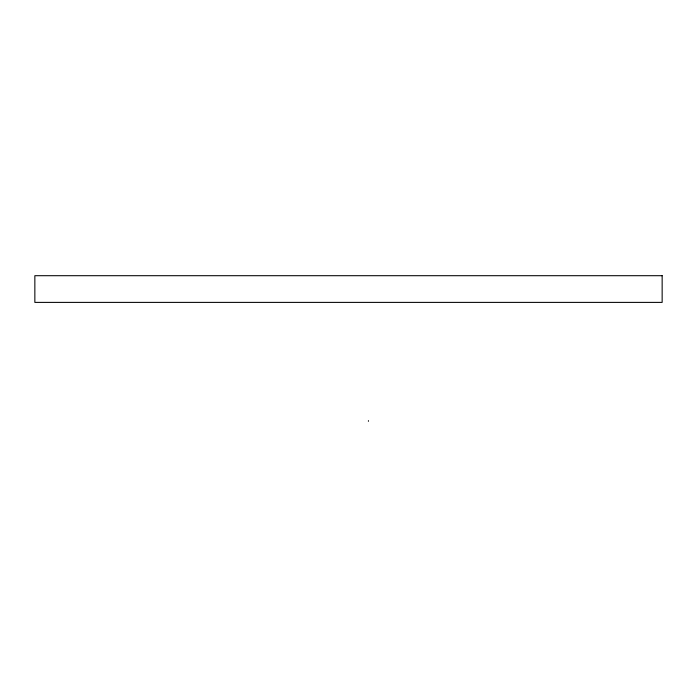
<?xml version="1.0" encoding="UTF-8"?>
<svg xmlns="http://www.w3.org/2000/svg" width="697" height="697" viewBox="0 0 697 697"><rect width="100%" height="100%" fill="white"/><g stroke="black" fill="none" stroke-linecap="round" stroke-linejoin="round"><path stroke-width="1.05" d="M368.417 421.302L368.443 420.648M662.15 275.698L34.85 275.698L34.85 302.393L662.15 302.393L662.15 275.698"/></g></svg>
